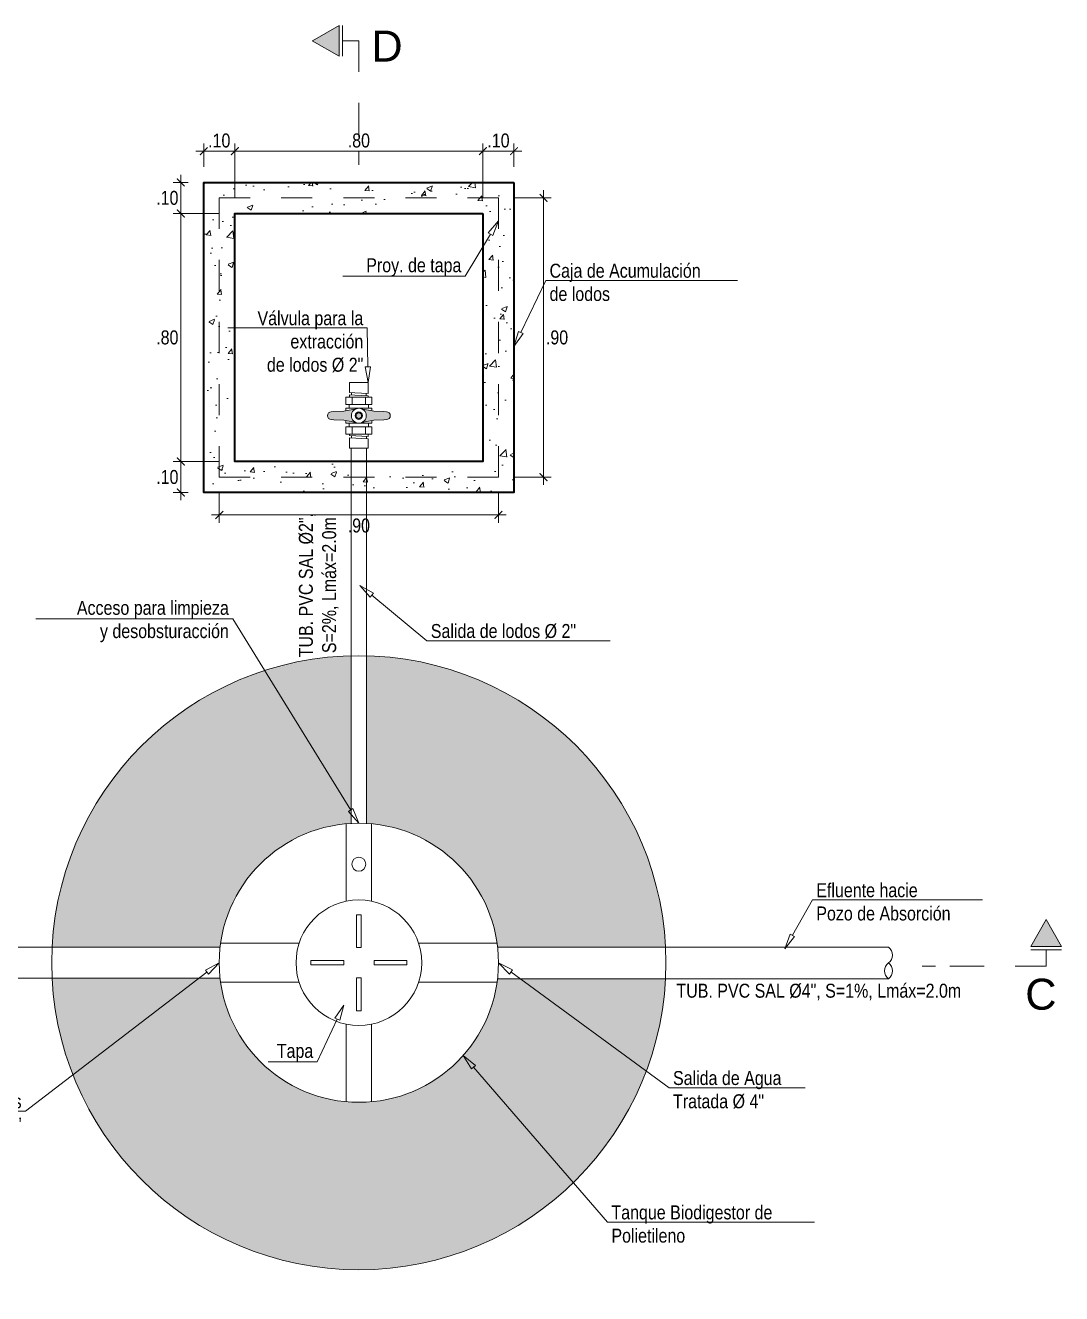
# Model space of a CAD drawing. Header units: metres. Extents: x 0 to 1935, y 0 to 1529.
# Drawn here: x 1864.505 to 1867.845, y 1490.102 to 1494.192 of the extents above; entities that cross this region are included whole.
import ezdxf
from ezdxf import colors
from ezdxf.entities.mleader import LeaderData, LeaderLine
from ezdxf.enums import TextEntityAlignment as Align
from ezdxf.math import Vec2, Vec3

# ---------------------------------------------------------------- set-up
doc = ezdxf.new("R2010")
doc.units = ezdxf.units.M
doc.header["$LTSCALE"] = 0.005
doc.linetypes.add('ACAD_ISO02W100', pattern=[15, 12, -3])
doc.linetypes.add('ACAD_ISO04W100', pattern=[30.5, 24, -3, 0.5, -3])
for name, color, linetype, lineweight in [('-Accesorios PVC', 88, 'Continuous', 20), ('-Achurado', 251, 'Continuous', 5), ('-Acotado', 251, 'Continuous', 5), ('-Corte', 7, 'Continuous', 35), ('-Eje', 1, 'ACAD_ISO04W100', 9), ('-Proyeccion', 85, 'ACAD_ISO02W100', 9), ('-Textos', 7, 'Continuous', 20), ('-Tub. Desague', 20, 'Continuous', 20), ('-Vista', 148, 'Continuous', 9), ('P-DETAILS', 7, 'Continuous', 18), ('TANQUE BIODIGESTOR', 144, 'Continuous', 30), ('VALVULA', 154, 'Continuous', 20)]:
    doc.layers.add(name, color=color, linetype=linetype, lineweight=lineweight)
doc.styles.add('-Arial', font='arial.ttf')
doc.styles.add('-Arial Narrow', font='ARIALN.TTF')
doc.dimstyles.new('Esc 1_25', dxfattribs={"dimscale": 0.025, "dimtxt": 1.8, "dimasz": 1, "dimexe": 1, "dimexo": 2, "dimgap": 0.45, "dimtad": 2, "dimtih": 1, "dimtoh": 1, "dimzin": 4, "dimdsep": 46, "dimtxsty": '-Arial Narrow', "dimblk": 'ARCHTICK', "dimcen": 1, "dimdle": 1, "dimclrd": 256, "dimclre": 256, "dimclrt": 7, "dimadec": 0, "dimazin": 0, "dimtfac": 1, "dimtix": 1, "dimtmove": 1, "dimatfit": 2, "dimldrblk": 'ARCHTICK', "dimfxl": 1, "dimtolj": 2, "dimlwd": 5, "dimlwe": 0, "dimarcsym": 0})

# ---------------------------------------------------------------- blocks, each defined once
blk = doc.blocks.new('*U247')
at = {"layer": 'TANQUE BIODIGESTOR', "lineweight": 15}
blk.add_lwpolyline([(-0.0529, 0.0072), (0.0529, 0.0072), (0.0529, -0.0072), (-0.0529, -0.0072)], close=True, dxfattribs=at)
blk = doc.blocks.new('*U248')
at = {"layer": '-Accesorios PVC', "color": 0, "linetype": 'ByBlock', "lineweight": -2, "transparency": 16777216}
for p, rotation in [((633.5622, 891.2497), 270), ((633.664, 891.148), 180), ((633.5622, 891.0462), 90)]:
    blk.add_blockref('*U247', p, dxfattribs=dict(at, rotation=rotation))
blk.add_blockref('*U247', (633.4605, 891.148), dxfattribs=at)
blk = doc.blocks.new('Valvula extractora de lodos laterales')
at = {"layer": 'P-DETAILS', "linetype": 'Continuous', "lineweight": 5}
h = blk.add_hatch(color=1, dxfattribs=at)
h.dxf.hatch_style = 1
h.paths.add_polyline_path([(0.024, 0.1044, 0.318068), (0.008, 0.127), (0.0246, 0.1236), (0.0376, 0.1209), (0.0481, 0.1191), (0.0802, 0.1178), (0.0889, 0.117), (0.0889, 0.117, -1), (0.0889, 0.0918), (0.0889, 0.0917), (0.0802, 0.091), (0.0481, 0.0897), (0.0376, 0.0878), (0.0246, 0.0852), (0.008, 0.0817, 0.318068)])
h.paths.add_polyline_path([(-0.042, 0.1201), (-0.0375, 0.1209), (-0.0246, 0.1236), (-0.008, 0.127, 0.318068), (-0.024, 0.1044, 0.318068), (-0.008, 0.0817), (-0.0246, 0.0852), (-0.0375, 0.0878), (-0.042, 0.0886)])
h.paths.add_polyline_path([(-0.0087, 0.1094), (0, 0.1144), (0.0086, 0.1094), (0.0086, 0.0994), (0, 0.0944), (-0.0087, 0.0994)])
h.paths.add_polyline_path([(-0.0888, 0.117), (-0.0888, 0.117), (-0.0802, 0.1178), (-0.048, 0.1191), (-0.042, 0.1201), (-0.042, 0.0886), (-0.048, 0.0897), (-0.0802, 0.091), (-0.0888, 0.0917), (-0.0888, 0.0918, -1)])
at = {"layer": 'VALVULA'}
for p, q in [((-0.0241, 0.1713), (-0.0241, 0.1785)), ((-0.021, 0.1404), (-0.021, 0.1644)), ((0.021, 0.1404), (0.021, 0.1644)), ((0.0238, 0.1689), (0.0238, 0.1761)), ((-0.0315, 0.1404), (-0.0315, 0.1284)), ((0.0315, 0.1404), (0.0315, 0.1284)), ((-0.0315, 0.0684), (-0.0315, 0.0804)), ((-0.021, 0.0684), (-0.021, 0.0444)), ((0.021, 0.0684), (0.021, 0.0444)), ((0.0315, 0.0684), (0.0315, 0.0804)), ((-0.0238, 0.0399), (-0.0238, 0.0327)), ((0.0242, 0.0375), (0.0242, 0.0303))]:
    blk.add_line(p, q, dxfattribs=at)
for points in [[(-0.0122, 0.2118), (-0.0299, 0.2118), (-0.0299, 0.1788), (-0.0131, 0.1779)], [(-0.0131, 0.1779), (0.0301, 0.1758), (0.0301, 0.2118), (-0.0122, 0.2118)], [(0.042, 0.1404), (-0.042, 0.1404), (-0.042, 0.1644), (0.042, 0.1644)], [(-0.0134, 0.1708), (-0.0301, 0.1716), (-0.0301, 0.1644)], [(0.0299, 0.1644), (0.0299, 0.1686), (-0.0134, 0.1708)], [(0.042, 0.1644), (0.042, 0.1404)], [(-0.042, 0.1201), (-0.042, 0.1284), (0.042, 0.1284)], [(0.042, 0.1284), (0.042, 0.1205)], [(0.042, 0.0883), (0.042, 0.0804), (-0.042, 0.0804), (-0.042, 0.0886)], [(-0.0298, 0.0444), (-0.0298, 0.0402), (0.0302, 0.0372), (0.0302, 0.0444)]]:
    blk.add_lwpolyline(points, dxfattribs=at)
at = {"layer": 'VALVULA', "color": 1}
for points in [[(-0.0888, 0.117), (-0.0802, 0.1178), (-0.048, 0.1191), (-0.0375, 0.1209), (-0.0246, 0.1236), (-0.008, 0.127)], [(0.0889, 0.117), (0.0802, 0.1178), (0.0481, 0.1191), (0.0376, 0.1209), (0.0246, 0.1236), (0.008, 0.127)], [(-0.0888, 0.117), (-0.0888, 0.117)], [(-0.0888, 0.0917), (-0.0888, 0.0918)], [(-0.0888, 0.0917), (-0.0802, 0.091), (-0.048, 0.0897), (-0.0375, 0.0878), (-0.0246, 0.0852), (-0.008, 0.0817)], [(0.0889, 0.0917), (0.0802, 0.091), (0.0481, 0.0897), (0.0376, 0.0878), (0.0246, 0.0852), (0.008, 0.0817)], [(0.0889, 0.117), (0.0889, 0.117)], [(0.0889, 0.0917), (0.0889, 0.0918)]]:
    blk.add_lwpolyline(points, dxfattribs=at)
blk.add_lwpolyline([(0, 0.1144), (-0.0087, 0.1094), (-0.0087, 0.0994), (0, 0.0944), (0.0086, 0.0994), (0.0086, 0.1094)], close=True, dxfattribs=at)
at = {"layer": 'VALVULA'}
for points in [[(-0.042, 0.0684), (0.042, 0.0684), (0.042, 0.0444), (-0.042, 0.0444)], [(-0.03, 0), (0.03, 0), (0.03, 0.03), (-0.03, 0.033)]]:
    blk.add_lwpolyline(points, close=True, dxfattribs=at)
at = {"layer": 'VALVULA', "color": 1}
for radius in [0.024, 0.012]:
    blk.add_circle((0, 0.1044), radius, dxfattribs=at)
for centre, start, end in [((-0.0888, 0.1044), 90, 270), ((0.0889, 0.1044), 270, 90)]:
    blk.add_arc(centre, 0.0126, start, end, dxfattribs=at)
blk = doc.blocks.new('Corte Vertical 1_1000')
at = {"layer": '-Eje'}
blk.add_hatch(color=256, dxfattribs=at).paths.add_polyline_path([(13.34, -3.56), (9.86, -1.57), (9.86, -5.55)])
for p, q in [((9.44, -1.57), (9.44, -5.55)), ((9.44, -3.56), (7.34, -3.56))]:
    blk.add_line(p, q, dxfattribs=at)
blk.add_lwpolyline([(13.34, -3.56), (9.86, -5.55), (9.86, -1.57)], close=True, dxfattribs=at)
for points in [[(7.34, -3.56), (7.34, -16.05)], [(7.34, -14.25), (7.34, -16)], [(7.34, -17.81), (7.34, -19.56)]]:
    blk.add_lwpolyline(points, dxfattribs=at)
at = {"layer": '-Eje', "style": '-Arial'}
blk.add_attdef('A', text='', height=4, dxfattribs=at).set_placement((3.71, -4.24), align=Align.MIDDLE)
blk = doc.blocks.new('_ClosedBlank')
at = {"color": 0, "linetype": 'ByBlock', "lineweight": -2}
for p, q in [((-1, 0.167), (0, 0)), ((-1, 0.167), (-1, -0.167)), ((0, 0), (-1, -0.167))]:
    blk.add_line(p, q, dxfattribs=at)
blk = doc.blocks.new('_ArchTick')
at = {"color": 0, "linetype": 'ByBlock', "const_width": 0.15}
blk.add_lwpolyline([(-0.5, -0.5), (0.5, 0.5)], dxfattribs=at)
blk = doc.blocks.new('*D255')
at = {"layer": '-Acotado', "lineweight": 5, "transparency": 16777216}
blk.add_line((1865.0545, 1493.7858), (1865.2045, 1493.7858), dxfattribs=at)
at = {"layer": '-Acotado', "lineweight": 0, "transparency": 16777216}
for p, q in [((1865.0795, 1493.735), (1865.0795, 1493.8108)), ((1865.1795, 1493.635), (1865.1795, 1493.8108))]:
    blk.add_line(p, q, dxfattribs=at)
at = {"layer": 'Defpoints', "color": 0, "transparency": 16777216}
for p in [(1865.1795, 1493.7858), (1865.0795, 1493.685), (1865.1795, 1493.585)]:
    blk.add_point(p, dxfattribs=at)
at = {"layer": '-Acotado', "lineweight": 5, "transparency": 16777216, "xscale": 0.025, "yscale": 0.025, "zscale": 0.025, "rotation": 180}
blk.add_blockref('_ArchTick', (1865.0795, 1493.7858), dxfattribs=at)
at = {"layer": '-Acotado', "lineweight": 5, "transparency": 16777216, "xscale": 0.025, "yscale": 0.025, "zscale": 0.025}
blk.add_blockref('_ArchTick', (1865.1795, 1493.7858), dxfattribs=at)
at = {"layer": '-Acotado', "color": 7, "transparency": 16777216, "insert": (1865.1295, 1493.82), "char_height": 0.045, "attachment_point": 5, "style": '-Arial Narrow'}
blk.add_mtext('\\A2;.10', dxfattribs=at)
blk = doc.blocks.new('*D256')
at = {"layer": '-Acotado', "lineweight": 5, "transparency": 16777216}
blk.add_line((1865.1545, 1493.7858), (1866.0045, 1493.7858), dxfattribs=at)
at = {"layer": '-Acotado', "lineweight": 0, "transparency": 16777216}
for p, q in [((1865.1795, 1493.635), (1865.1795, 1493.8108)), ((1865.9795, 1493.635), (1865.9795, 1493.8108))]:
    blk.add_line(p, q, dxfattribs=at)
at = {"layer": 'Defpoints', "color": 0, "transparency": 16777216}
for p in [(1865.9795, 1493.7858), (1865.1795, 1493.585), (1865.9795, 1493.585)]:
    blk.add_point(p, dxfattribs=at)
at = {"layer": '-Acotado', "lineweight": 5, "transparency": 16777216, "xscale": 0.025, "yscale": 0.025, "zscale": 0.025, "rotation": 180}
blk.add_blockref('_ArchTick', (1865.1795, 1493.7858), dxfattribs=at)
at = {"layer": '-Acotado', "lineweight": 5, "transparency": 16777216, "xscale": 0.025, "yscale": 0.025, "zscale": 0.025}
blk.add_blockref('_ArchTick', (1865.9795, 1493.7858), dxfattribs=at)
at = {"layer": '-Acotado', "color": 7, "transparency": 16777216, "insert": (1865.5795, 1493.82), "char_height": 0.045, "attachment_point": 5, "style": '-Arial Narrow'}
blk.add_mtext('\\A2;.80', dxfattribs=at)
blk = doc.blocks.new('*D257')
at = {"layer": '-Acotado', "lineweight": 5, "transparency": 16777216}
blk.add_line((1865.9545, 1493.7858), (1866.1045, 1493.7858), dxfattribs=at)
at = {"layer": '-Acotado', "lineweight": 0, "transparency": 16777216}
for p, q in [((1865.9795, 1493.635), (1865.9795, 1493.8108)), ((1866.0795, 1493.735), (1866.0795, 1493.8108))]:
    blk.add_line(p, q, dxfattribs=at)
at = {"layer": 'Defpoints', "color": 0, "transparency": 16777216}
for p in [(1866.0795, 1493.7858), (1866.0795, 1493.685), (1865.9795, 1493.585)]:
    blk.add_point(p, dxfattribs=at)
at = {"layer": '-Acotado', "lineweight": 5, "transparency": 16777216, "xscale": 0.025, "yscale": 0.025, "zscale": 0.025, "rotation": 180}
blk.add_blockref('_ArchTick', (1865.9795, 1493.7858), dxfattribs=at)
at = {"layer": '-Acotado', "lineweight": 5, "transparency": 16777216, "xscale": 0.025, "yscale": 0.025, "zscale": 0.025}
blk.add_blockref('_ArchTick', (1866.0795, 1493.7858), dxfattribs=at)
at = {"layer": '-Acotado', "color": 7, "transparency": 16777216, "insert": (1866.0295, 1493.82), "char_height": 0.045, "attachment_point": 5, "style": '-Arial Narrow'}
blk.add_mtext('\\A2;.10', dxfattribs=at)
blk = doc.blocks.new('*D258')
at = {"layer": '-Acotado', "lineweight": 5, "transparency": 16777216}
blk.add_line((1865.0055, 1493.71), (1865.0055, 1493.56), dxfattribs=at)
at = {"layer": '-Acotado', "lineweight": 0, "transparency": 16777216}
for p, q in [((1865.0295, 1493.685), (1864.9805, 1493.685)), ((1865.1295, 1493.585), (1864.9805, 1493.585))]:
    blk.add_line(p, q, dxfattribs=at)
at = {"layer": 'Defpoints', "color": 0, "transparency": 16777216}
for p in [(1865.0795, 1493.685), (1865.0055, 1493.585), (1865.1795, 1493.585)]:
    blk.add_point(p, dxfattribs=at)
at = {"layer": '-Acotado', "lineweight": 5, "transparency": 16777216, "xscale": 0.025, "yscale": 0.025, "zscale": 0.025}
for p, rotation in [((1865.0055, 1493.685), 90), ((1865.0055, 1493.585), 270)]:
    blk.add_blockref('_ArchTick', p, dxfattribs=dict(at, rotation=rotation))
at = {"layer": '-Acotado', "color": 7, "transparency": 16777216, "insert": (1864.9621, 1493.635), "char_height": 0.045, "attachment_point": 5, "style": '-Arial Narrow'}
blk.add_mtext('\\A2;.10', dxfattribs=at)
blk = doc.blocks.new('*D259')
at = {"layer": '-Acotado', "lineweight": 5, "transparency": 16777216}
blk.add_line((1865.0055, 1493.61), (1865.0055, 1492.76), dxfattribs=at)
at = {"layer": '-Acotado', "lineweight": 0, "transparency": 16777216}
for p, q in [((1865.1295, 1493.585), (1864.9805, 1493.585)), ((1865.1295, 1492.785), (1864.9805, 1492.785))]:
    blk.add_line(p, q, dxfattribs=at)
at = {"layer": 'Defpoints', "color": 0, "transparency": 16777216}
for p in [(1865.1795, 1493.585), (1865.0055, 1492.785), (1865.1795, 1492.785)]:
    blk.add_point(p, dxfattribs=at)
at = {"layer": '-Acotado', "lineweight": 5, "transparency": 16777216, "xscale": 0.025, "yscale": 0.025, "zscale": 0.025}
for p, rotation in [((1865.0055, 1493.585), 90), ((1865.0055, 1492.785), 270)]:
    blk.add_blockref('_ArchTick', p, dxfattribs=dict(at, rotation=rotation))
at = {"layer": '-Acotado', "color": 7, "transparency": 16777216, "insert": (1864.9621, 1493.185), "char_height": 0.045, "attachment_point": 5, "style": '-Arial Narrow'}
blk.add_mtext('\\A2;.80', dxfattribs=at)
blk = doc.blocks.new('*D260')
at = {"layer": '-Acotado', "lineweight": 5, "transparency": 16777216}
blk.add_line((1865.0055, 1492.81), (1865.0055, 1492.66), dxfattribs=at)
at = {"layer": '-Acotado', "lineweight": 0, "transparency": 16777216}
for p, q in [((1865.1295, 1492.785), (1864.9805, 1492.785)), ((1865.0295, 1492.685), (1864.9805, 1492.685))]:
    blk.add_line(p, q, dxfattribs=at)
at = {"layer": 'Defpoints', "color": 0, "transparency": 16777216}
for p in [(1865.1795, 1492.785), (1865.0055, 1492.685), (1865.0795, 1492.685)]:
    blk.add_point(p, dxfattribs=at)
at = {"layer": '-Acotado', "lineweight": 5, "transparency": 16777216, "xscale": 0.025, "yscale": 0.025, "zscale": 0.025}
for p, rotation in [((1865.0055, 1492.785), 90), ((1865.0055, 1492.685), 270)]:
    blk.add_blockref('_ArchTick', p, dxfattribs=dict(at, rotation=rotation))
at = {"layer": '-Acotado', "color": 7, "transparency": 16777216, "insert": (1864.9621, 1492.735), "char_height": 0.045, "attachment_point": 5, "style": '-Arial Narrow'}
blk.add_mtext('\\A2;.10', dxfattribs=at)
blk = doc.blocks.new('*D263')
at = {"layer": '-Acotado', "lineweight": 5, "transparency": 16777216}
blk.add_line((1866.1748, 1493.66), (1866.1748, 1492.71), dxfattribs=at)
at = {"layer": '-Acotado', "lineweight": 0, "transparency": 16777216}
for p, q in [((1866.0795, 1493.635), (1866.1998, 1493.635)), ((1866.0795, 1492.735), (1866.1998, 1492.735))]:
    blk.add_line(p, q, dxfattribs=at)
at = {"layer": 'Defpoints', "color": 0, "transparency": 16777216}
for p in [(1866.0295, 1493.635), (1866.0295, 1492.735), (1866.1748, 1492.735)]:
    blk.add_point(p, dxfattribs=at)
at = {"layer": '-Acotado', "lineweight": 5, "transparency": 16777216, "xscale": 0.025, "yscale": 0.025, "zscale": 0.025}
for p, rotation in [((1866.1748, 1493.635), 90), ((1866.1748, 1492.735), 270)]:
    blk.add_blockref('_ArchTick', p, dxfattribs=dict(at, rotation=rotation))
at = {"layer": '-Acotado', "color": 7, "transparency": 16777216, "insert": (1866.2183, 1493.185), "char_height": 0.045, "attachment_point": 5, "style": '-Arial Narrow'}
blk.add_mtext('\\A2;.90', dxfattribs=at)
blk = doc.blocks.new('*D264')
at = {"layer": '-Acotado', "lineweight": 0, "transparency": 16777216}
for p, q in [((1865.1295, 1492.685), (1865.1295, 1492.5877)), ((1866.0295, 1492.685), (1866.0295, 1492.5877))]:
    blk.add_line(p, q, dxfattribs=at)
at = {"layer": '-Acotado', "lineweight": 5, "transparency": 16777216}
blk.add_line((1865.1045, 1492.6127), (1866.0545, 1492.6127), dxfattribs=at)
at = {"layer": 'Defpoints', "color": 0, "transparency": 16777216}
for p in [(1865.1295, 1492.735), (1866.0295, 1492.735), (1866.0295, 1492.6127)]:
    blk.add_point(p, dxfattribs=at)
at = {"layer": '-Acotado', "lineweight": 5, "transparency": 16777216, "xscale": 0.025, "yscale": 0.025, "zscale": 0.025, "rotation": 180}
blk.add_blockref('_ArchTick', (1865.1295, 1492.6127), dxfattribs=at)
at = {"layer": '-Acotado', "lineweight": 5, "transparency": 16777216, "xscale": 0.025, "yscale": 0.025, "zscale": 0.025}
blk.add_blockref('_ArchTick', (1866.0295, 1492.6127), dxfattribs=at)
at = {"layer": '-Acotado', "color": 7, "transparency": 16777216, "insert": (1865.5795, 1492.5785), "char_height": 0.045, "attachment_point": 5, "style": '-Arial Narrow'}
blk.add_mtext('\\A2;.90', dxfattribs=at)

msp = doc.modelspace()

# ---------------------------------------------------------------- hatches: boundary and pattern name
at = {"layer": '-Achurado'}
h = msp.add_hatch(dxfattribs=at)
h.set_pattern_fill('AR-CONC', color=256, scale=0.001)
h.set_pattern_definition([(50, (309.18113, 20.7751), (0.182184669, -0.015939086), [0.01905, -0.20955]), (355, (309.18113, 20.7751), (-0.035243421, 0.191056845), [0.01524, -0.167640584]), (100.451445, (309.1963, 20.77378), (0.146941247, 0.175117752), [0.016190009, -0.178090245]), (46.1842, (309.18113, 20.8259), (0.27107904, -0.042042328), [0.028575, -0.314325]), (96.635558, (309.20372, 20.8224), (0.237404134, 0.247426125), [0.024285023, -0.267135608]), (351.184151, (309.18113, 20.8259), (0.237404134, 0.247426125), [0.022859967, -0.251459732]), (21, (309.20653, 20.8132), (0.151614391, -0.102265198), [0.01905, -0.20955]), (326, (309.20653, 20.8132), (0.061802028, 0.184187966), [0.01524, -0.16764]), (71.451445, (309.21916, 20.80468), (0.21341642, 0.081922769), [0.016190009, -0.178089938]), (37.5, (309.181125, 20.77511), (0.0030886033, 0.0845550389), [0, -0.165608, 0, -0.17018, 0, -0.168275]), (7.5, (309.181125, 20.77511), (0.0668196625, 0.100180575), [0, -0.097028, 0, -0.161798, 0, -0.064135]), (327.5, (309.12448, 20.77511), (0.1355905952, -0.005728744), [0, -0.0635, 0, -0.19812, 0, -0.26289]), (317.5, (309.09908, 20.77511), (0.1481291814, 0.025426491), [0, -0.08255, 0, -0.131572, 0, -0.18669])])
h.paths.add_polyline_path([(1865.07946, 1493.68503), (1865.07946, 1492.68503), (1866.07946, 1492.68503), (1866.07946, 1493.68503)])
h.paths.add_polyline_path([(1865.17946, 1493.58503), (1865.17946, 1492.78503), (1865.97946, 1492.78503), (1865.97946, 1493.58503)], flags=16)
h = msp.add_hatch(dxfattribs=at)
h.set_pattern_fill('AR-SAND', color=256, scale=0.0009, style=0)
h.set_pattern_definition([(37.5, (313.853843, 19.93891), (-0.00144002817, 0.04404719136), [0, -0.0347472, 0, -0.038862, 0, -0.0371475]), (7.5, (313.853843, 19.93891), (0.0404570955, 0.064514259), [0, -0.0187452, 0, -0.0313182, 0, -0.0120015]), (327.5, (313.825725, 19.93891), (0.0711893133, 0.0001293466), [0, -0.01143, 0, -0.041148, 0, -0.053721]), (317.5, (313.825725, 19.93891), (0.0687200807, 0.0200636391), [0, -0.005715, 0, -0.0269748, 0, -0.030861])])
h.paths.add_polyline_path([(1866.02667, 1491.21891), (1866.56819, 1491.21891, 0.3921878), (1865.60446, 1492.15859), (1865.60446, 1491.61821, -0.3661256)])
h.paths.add_polyline_path([(1865.55446, 1491.61821), (1865.55446, 1492.15859, 0.3921878), (1864.59072, 1491.21891), (1865.13224, 1491.21891, -0.3661256)])
h.paths.add_polyline_path([(1865.13224, 1491.11891), (1864.59072, 1491.11891, 0.9499639), (1866.56811, 1491.11736), (1866.0265, 1491.11736, -0.8928716)])

# ---------------------------------------------------------------- linework, layer by layer
at = {"layer": '-Accesorios PVC'}
for p, q in [((1865.77191, 1491.23191), (1866.02503, 1491.23191)), ((1866.02503, 1491.10591), (1865.77191, 1491.10591))]:
    msp.add_line(p, q, dxfattribs=at)
for points in [[(1865.53896, 1491.61708), (1865.53896, 1491.36732)], [(1865.61996, 1491.61708), (1865.61996, 1491.36732)], [(1865.38701, 1491.23191), (1865.13389, 1491.23191)], [(1865.38701, 1491.10591), (1865.13389, 1491.10591)], [(1865.53896, 1490.72073), (1865.53896, 1490.9705)], [(1865.61996, 1490.72073), (1865.61996, 1490.9705)]]:
    msp.add_lwpolyline(points, dxfattribs=at)
for centre, radius in [((1865.57946, 1491.16891), 0.45), ((1865.57946, 1491.48654), 0.0225), ((1865.57946, 1491.16891), 0.2025)]:
    msp.add_circle(centre, radius, dxfattribs=at)
at = {"layer": '-Corte'}
for points in [[(1866.07946, 1493.68503), (1866.07946, 1492.68503), (1865.07946, 1492.68503), (1865.07946, 1493.68503)], [(1865.97946, 1493.58503), (1865.97946, 1492.78503), (1865.17946, 1492.78503), (1865.17946, 1493.58503)]]:
    msp.add_lwpolyline(points, close=True, dxfattribs=at)
at = {"layer": '-Proyeccion', "ltscale": 0.005}
msp.add_lwpolyline([(1866.02946, 1493.63503), (1866.02946, 1492.73503), (1865.12946, 1492.73503), (1865.12946, 1493.63503)], close=True, dxfattribs=at)
at = {"layer": '-Tub. Desague'}
for p, q in [((1865.13224, 1491.21891), (1863.0388, 1491.21891)), ((1865.13224, 1491.11891), (1863.0388, 1491.11891))]:
    msp.add_line(p, q, dxfattribs=at)
at = {"layer": '-Tub. Desague', "color": 64}
for points in [[(1865.55446, 1492.82844), (1865.55446, 1491.61834)], [(1865.60446, 1492.82844), (1865.60446, 1491.61834)]]:
    msp.add_lwpolyline(points, dxfattribs=at)
at = {"layer": '-Tub. Desague'}
for points in [[(1866.02667, 1491.21891), (1867.28677, 1491.21891)], [(1866.0265, 1491.11736), (1867.28677, 1491.11736)]]:
    msp.add_lwpolyline(points, dxfattribs=at)
for centre, start, end in [((1867.26773, 1491.19352), 306.8699, 53.1301), ((1867.30581, 1491.14275), 126.8699, 233.1301), ((1867.26773, 1491.14275), 306.8699, 53.1301)]:
    msp.add_arc(centre, 0.03173, start, end, dxfattribs=at)
at = {"layer": '-Vista'}
msp.add_circle((1865.57946, 1491.16891), 0.99, dxfattribs=at)

# ---------------------------------------------------------------- block references
at = {"layer": '-Accesorios PVC', "xscale": -1, "rotation": 180}
msp.add_blockref('*U248', (1232.01723, 2382.31689), dxfattribs=at)
at = {"layer": '-Acotado'}
msp.add_blockref('Valvula extractora de lodos laterales', (1865.57941, 1492.82844), dxfattribs=at)
at = {"layer": '-Eje'}
ref = msp.add_blockref('Corte Vertical 1_1000', (1865.76296, 1494.23063), dxfattribs=dict(at, xscale=-0.025, yscale=0.025, zscale=0.025))
ref.add_attrib('A', 'D', dxfattribs={"height": 0.1, "style": '-Arial'}).set_placement((1865.67013, 1494.12469), align=Align.MIDDLE)
ref = msp.add_blockref('Corte Vertical 1_1000', (1867.8839, 1490.97475), dxfattribs=dict(at, xscale=-0.025, yscale=0.025, zscale=0.025, rotation=270))
ref.add_attrib('A', 'C', dxfattribs={"height": 0.1, "style": '-Arial'}).set_placement((1867.77796, 1491.06758), align=Align.MIDDLE)

# ---------------------------------------------------------------- texts
at = {"layer": '-Textos', "insert": (1865.45036, 1492.38654), "char_height": 0.045, "attachment_point": 5, "rotation": 90, "style": '-Arial Narrow'}
msp.add_mtext('TUB. PVC SAL Ø2", \\PS=2%, Lmáx=2.0m', dxfattribs=at)
at = {"layer": '-Textos', "insert": (1867.06207, 1491.0746), "char_height": 0.045, "attachment_point": 5, "style": '-Arial Narrow'}
msp.add_mtext('\\pxqc;TUB. PVC SAL Ø4", S=1%, Lmáx=2.0m', dxfattribs=at)

# ---------------------------------------------------------------- dimensions: what is measured, and where the dimension line sits
at = {"layer": '-Acotado'}
for base, p1, p2, picture, middle in [((1865.17946, 1493.78582), (1865.07946, 1493.68503), (1865.17946, 1493.58503), '*D255', (1865.12946, 1493.82004)), ((1865.97946, 1493.78582), (1865.17946, 1493.58503), (1865.97946, 1493.58503), '*D256', (1865.57946, 1493.82004)), ((1866.07946, 1493.78582), (1865.97946, 1493.58503), (1866.07946, 1493.68503), '*D257', (1866.02946, 1493.82004)), ((1866.02946, 1492.61269), (1865.12946, 1492.73503), (1866.02946, 1492.73503), '*D264', (1865.57946, 1492.57847))]:
    dim = msp.add_linear_dim(base=base, p1=p1, p2=p2, dimstyle='Esc 1_25', dxfattribs=at)
    dim.commit()
    dim.dimension.update_dxf_attribs({"geometry": picture, "text_midpoint": middle})
for base, p1, p2, picture, middle in [((1865.00554, 1493.58503), (1865.07946, 1493.68503), (1865.17946, 1493.58503), '*D258', (1864.9621, 1493.63503)), ((1866.17483, 1492.73503), (1866.02946, 1493.63503), (1866.02946, 1492.73503), '*D263', (1866.21826, 1493.18503)), ((1865.00554, 1492.78503), (1865.17946, 1493.58503), (1865.17946, 1492.78503), '*D259', (1864.9621, 1493.18503)), ((1865.00554, 1492.68503), (1865.17946, 1492.78503), (1865.07946, 1492.68503), '*D260', (1864.9621, 1492.73503))]:
    dim = msp.add_linear_dim(base=base, p1=p1, p2=p2, angle=90, dimstyle='Esc 1_25', dxfattribs=at)
    dim.commit()
    dim.dimension.update_dxf_attribs({"geometry": picture, "text_midpoint": middle})

# ---------------------------------------------------------------- leaders
ml = msp.add_multileader_mtext('Standard', dxfattribs=at)
ml.set_content('Proy. de tapa', color=7, style='-Arial Narrow')
ml.set_leader_properties(color=7, linetype='ByLayer', lineweight=0)
ml.set_arrow_properties(name='CLOSEDBLANK')
ml.build(insert=Vec2(0, 0))
ml.multileader.update_dxf_attribs({"has_dogleg": 0, "text_left_attachment_type": 6, "text_right_attachment_type": 6, "dogleg_length": 0, "arrow_head_size": 0.05, "scale": 0.025})
ctx = ml.context
ctx.base_point, ctx.scale, ctx.char_height, ctx.arrow_head_size, ctx.landing_gap_size, ctx.plane_origin = Vec3(1865.59703, 1493.38239), 0.025, 0.045, 0.05, 0.0125, Vec3(1865.13417, 1492.63745)
ctx.left_attachment, ctx.right_attachment, ctx.text_align_type = 6, 6, 2
notes = []
notes.append((ctx, [(1, (1, 1, 0), (1865.92248, 1493.38239), (-1, 0), 0, [(0, [(1866.02946, 1493.56085)], 0, [])])]))
ctx.mtext.insert, ctx.mtext.alignment, ctx.mtext.flow_direction = Vec3(1865.90998, 1493.44062), 3, 5
ml = msp.add_multileader_mtext('Standard', dxfattribs=at)
ml.set_content('Caja de Acumulación\\Pde lodos', color=7, style='-Arial Narrow')
ml.set_leader_properties(color=7, linetype='ByLayer', lineweight=0)
ml.set_arrow_properties(name='CLOSEDBLANK')
ml.build(insert=Vec2(0, 0))
ml.multileader.update_dxf_attribs({"has_dogleg": 0, "text_left_attachment_type": 6, "text_right_attachment_type": 6, "dogleg_length": 0, "arrow_head_size": 0.05, "scale": 0.025})
ctx = ml.context
ctx.base_point, ctx.scale, ctx.char_height, ctx.arrow_head_size, ctx.landing_gap_size, ctx.plane_origin = Vec3(1866.18164, 1493.36888), 0.025, 0.045, 0.05, 0.0125, Vec3(1866.07946, 1493.15618)
ctx.left_attachment, ctx.right_attachment = 6, 6
notes.append((ctx, [(0, (1, 1, 0), (1866.18164, 1493.36888), (1, 0), 0, [(0, [(1866.07946, 1493.15618)], 0, [])])]))
ctx.mtext.insert, ctx.mtext.flow_direction = Vec3(1866.19414, 1493.42288), 5
ml = msp.add_multileader_mtext('Standard', dxfattribs=at)
ml.set_content('Válvula para la \\Pextracción \\Pde lodos %%C 2"', color=7, style='-Arial Narrow')
ml.set_leader_properties(color=7, linetype='ByLayer', lineweight=0)
ml.set_arrow_properties(name='CLOSEDBLANK')
ml.build(insert=Vec2(0, 0))
ml.multileader.update_dxf_attribs({"has_dogleg": 0, "text_left_attachment_type": 6, "text_right_attachment_type": 6, "dogleg_length": 0, "arrow_head_size": 0.05, "scale": 0.025})
ctx = ml.context
ctx.base_point, ctx.scale, ctx.char_height, ctx.arrow_head_size, ctx.landing_gap_size, ctx.plane_origin = Vec3(1865.24275, 1493.21578), 0.025, 0.045, 0.05, 0.0125, Vec3(1865.60427, 1493.00356)
ctx.left_attachment, ctx.right_attachment, ctx.text_align_type = 6, 6, 2
notes.append((ctx, [(0, (1, 1, 0), (1865.60626, 1493.21578), (-1, 0), 0, [(0, [(1865.60947, 1493.04021)], 0, [])])]))
ctx.mtext.insert, ctx.mtext.alignment, ctx.mtext.flow_direction = Vec3(1865.59376, 1493.26978), 3, 5
ml = msp.add_multileader_mtext('Standard', dxfattribs=at)
ml.set_content('Salida de lodos %%C 2"', color=7, style='-Arial Narrow')
ml.set_leader_properties(color=7, linetype='ByLayer', lineweight=0)
ml.set_arrow_properties(name='CLOSEDBLANK')
ml.build(insert=Vec2(0, 0))
ml.multileader.update_dxf_attribs({"has_dogleg": 0, "text_left_attachment_type": 6, "text_right_attachment_type": 6, "dogleg_length": 0, "arrow_head_size": 0.05, "scale": 0.025})
ctx = ml.context
ctx.base_point, ctx.scale, ctx.char_height, ctx.arrow_head_size, ctx.landing_gap_size, ctx.plane_origin = Vec3(1865.79893, 1492.20715), 0.025, 0.045, 0.05, 0.0125, Vec3(1865.5825, 1492.38588)
ctx.left_attachment, ctx.right_attachment = 6, 6
notes.append((ctx, [(0, (1, 1, 0), (1865.79893, 1492.20715), (1, 0), 0, [(0, [(1865.5825, 1492.38588)], 0, [])])]))
ctx.mtext.insert, ctx.mtext.flow_direction = Vec3(1865.81143, 1492.26115), 5
ml = msp.add_multileader_mtext('Standard', dxfattribs=at)
ml.set_content('Acceso para limpieza \\Py desobsturacción', color=7, style='-Arial Narrow')
ml.set_leader_properties(color=7, linetype='ByLayer', lineweight=0)
ml.set_arrow_properties(name='CLOSEDBLANK')
ml.build(insert=Vec2(0, 0))
ml.multileader.update_dxf_attribs({"has_dogleg": 0, "text_left_attachment_type": 6, "text_right_attachment_type": 6, "dogleg_length": 0, "arrow_head_size": 0.05, "scale": 0.025})
ctx = ml.context
ctx.base_point, ctx.scale, ctx.char_height, ctx.arrow_head_size, ctx.landing_gap_size, ctx.plane_origin = Vec3(1864.66026, 1492.27768), 0.025, 0.045, 0.05, 0.0125, Vec3(1865.80205, 1492.06095)
ctx.left_attachment, ctx.right_attachment, ctx.text_align_type = 6, 6, 2
notes.append((ctx, [(0, (1, 1, 0), (1865.17298, 1492.27768), (-1, 0), 0, [(0, [(1865.57946, 1491.61891)], 0, [])])]))
ctx.mtext.insert, ctx.mtext.alignment, ctx.mtext.flow_direction = Vec3(1865.16048, 1492.33591), 3, 5
ml = msp.add_multileader_mtext('Standard', dxfattribs=at)
ml.set_content('Efluente hacie\\PPozo de Absorción', color=7, style='-Arial Narrow')
ml.set_leader_properties(color=7, linetype='ByLayer', lineweight=0)
ml.set_arrow_properties(name='CLOSEDBLANK')
ml.build(insert=Vec2(0, 0))
ml.multileader.update_dxf_attribs({"has_dogleg": 0, "text_left_attachment_type": 6, "text_right_attachment_type": 6, "dogleg_length": 0, "arrow_head_size": 0.05, "scale": 0.025})
ctx = ml.context
ctx.base_point, ctx.scale, ctx.char_height, ctx.arrow_head_size, ctx.landing_gap_size, ctx.plane_origin = Vec3(1867.04153, 1491.37135), 0.025, 0.045, 0.05, 0.0125, Vec3(1866.93423, 1491.21391)
ctx.left_attachment, ctx.right_attachment = 6, 6
notes.append((ctx, [(0, (1, 1, 0), (1867.04153, 1491.37135), (1, 0), 0, [(0, [(1866.95215, 1491.21391)], 0, [])])]))
ctx.mtext.insert, ctx.mtext.flow_direction = Vec3(1867.05403, 1491.42535), 5
ml = msp.add_multileader_mtext('Standard', dxfattribs=at)
ml.set_content('Ingreso de Aguas \\PResiduales %%C 4"', color=7, style='-Arial Narrow')
ml.set_leader_properties(color=7, linetype='ByLayer', lineweight=0)
ml.set_arrow_properties(name='CLOSEDBLANK')
ml.build(insert=Vec2(0, 0))
ml.multileader.update_dxf_attribs({"has_dogleg": 0, "text_left_attachment_type": 6, "text_right_attachment_type": 6, "dogleg_length": 0, "arrow_head_size": 0.05, "scale": 0.025})
ctx = ml.context
ctx.base_point, ctx.scale, ctx.char_height, ctx.arrow_head_size, ctx.landing_gap_size, ctx.plane_origin = Vec3(1864.08252, 1490.69066), 0.025, 0.045, 0.05, 0.0125, Vec3(1864.59951, 1491.16891)
ctx.left_attachment, ctx.right_attachment, ctx.text_align_type = 6, 6, 2
notes.append((ctx, [(0, (1, 1, 0), (1864.50475, 1490.69066), (-1, 0), 0, [(0, [(1865.12946, 1491.16891)], 0, [])])]))
ctx.mtext.insert, ctx.mtext.alignment, ctx.mtext.flow_direction = Vec3(1864.49225, 1490.74466), 3, 5
ml = msp.add_multileader_mtext('Standard', dxfattribs=at)
ml.set_content('Salida de Agua\\PTratada %%C 4"', color=7, style='-Arial Narrow')
ml.set_leader_properties(color=7, linetype='ByLayer', lineweight=0)
ml.set_arrow_properties(name='CLOSEDBLANK')
ml.build(insert=Vec2(0, 0))
ml.multileader.update_dxf_attribs({"has_dogleg": 0, "text_left_attachment_type": 6, "text_right_attachment_type": 6, "dogleg_length": 0, "arrow_head_size": 0.05, "scale": 0.025})
ctx = ml.context
ctx.base_point, ctx.scale, ctx.char_height, ctx.arrow_head_size, ctx.landing_gap_size, ctx.plane_origin = Vec3(1866.57965, 1490.76573), 0.025, 0.045, 0.05, 0.0125, Vec3(1867.77384, 1491.16937)
ctx.left_attachment, ctx.right_attachment = 6, 6
notes.append((ctx, [(1, (1, 1, 0), (1866.57965, 1490.76573), (1, 0), 0, [(0, [(1866.02946, 1491.16891)], 0, [])])]))
ctx.mtext.insert, ctx.mtext.flow_direction = Vec3(1866.59215, 1490.81973), 5
ml = msp.add_multileader_mtext('Standard', dxfattribs=at)
ml.set_content('Tapa', color=7, style='-Arial Narrow')
ml.set_leader_properties(color=7, linetype='ByLayer', lineweight=0)
ml.set_arrow_properties(name='CLOSEDBLANK')
ml.build(insert=Vec2(0, 0))
ml.multileader.update_dxf_attribs({"has_dogleg": 0, "text_left_attachment_type": 6, "text_right_attachment_type": 6, "dogleg_length": 0, "arrow_head_size": 0.05, "scale": 0.025})
ctx = ml.context
ctx.base_point, ctx.scale, ctx.char_height, ctx.arrow_head_size, ctx.landing_gap_size, ctx.plane_origin = Vec3(1865.30595, 1490.8498), 0.025, 0.045, 0.05, 0.0125, Vec3(1865.53153, 1491.03233)
ctx.left_attachment, ctx.right_attachment, ctx.text_align_type = 6, 6, 2
notes.append((ctx, [(0, (1, 1, 0), (1865.44489, 1490.8498), (-1, 0), 0, [(0, [(1865.53153, 1491.03233)], 0, [])])]))
ctx.mtext.insert, ctx.mtext.alignment, ctx.mtext.flow_direction = Vec3(1865.43239, 1490.90729), 3, 5
ml = msp.add_multileader_mtext('Standard', dxfattribs=at)
ml.set_content('Tanque Biodigestor de\\PPolietileno', color=7, style='-Arial Narrow')
ml.set_leader_properties(color=7, linetype='ByLayer', lineweight=0)
ml.set_arrow_properties(name='CLOSEDBLANK')
ml.build(insert=Vec2(0, 0))
ml.multileader.update_dxf_attribs({"has_dogleg": 0, "text_left_attachment_type": 6, "text_right_attachment_type": 6, "dogleg_length": 0, "arrow_head_size": 0.05, "scale": 0.025})
ctx = ml.context
ctx.base_point, ctx.scale, ctx.char_height, ctx.arrow_head_size, ctx.landing_gap_size, ctx.plane_origin = Vec3(1866.38113, 1490.33251), 0.025, 0.045, 0.05, 0.0125, Vec3(1866.07265, 1489.65866)
ctx.left_attachment, ctx.right_attachment = 6, 6
notes.append((ctx, [(0, (1, 1, 0), (1866.38113, 1490.33251), (1, 0), 0, [(0, [(1865.91602, 1490.8702)], 0, [])])]))
ctx.mtext.insert, ctx.mtext.flow_direction = Vec3(1866.39363, 1490.38651), 5
for ctx, leaders in notes:
    for number, flags, end, landing, length, lines in leaders:
        leader = LeaderData()
        leader.index, (leader.has_last_leader_line, leader.has_dogleg_vector, leader.attachment_direction) = number, flags
        leader.last_leader_point, leader.dogleg_vector, leader.dogleg_length = Vec3(end), Vec3(landing), length
        for number, points, colour, breaks in lines:
            line = LeaderLine()
            line.index, line.vertices, line.color, line.breaks = number, Vec3.list(points), colors.encode_raw_color(colour), breaks
            leader.lines.append(line)
        ctx.leaders.append(leader)

doc.saveas('drawing.dxf')
